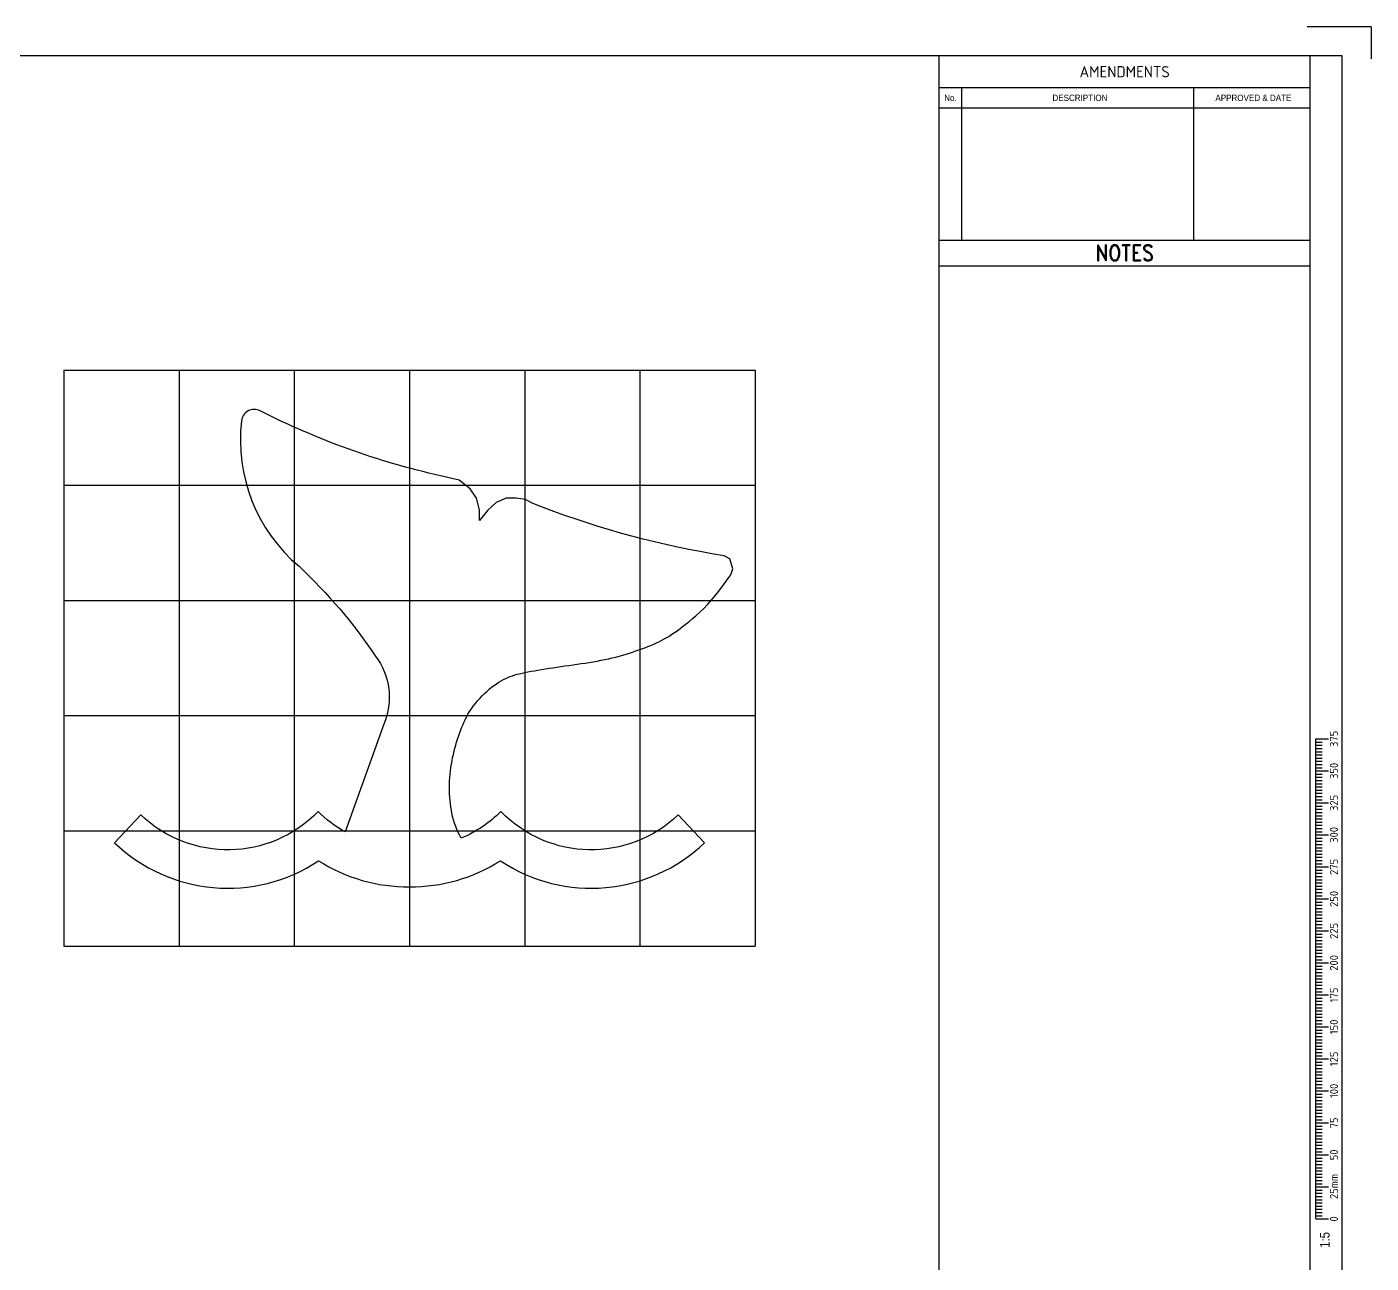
# Model space of a CAD drawing. Header units: millimetres. Extents: x 0 to 420, y 0 to 297.
# Drawn here: x 210 to 420, y 103.8 to 297 of the extents above; entities that cross this region are included whole.
import ezdxf
from ezdxf.enums import TextEntityAlignment as Align

# ---------------------------------------------------------------- set-up
doc = ezdxf.new("R2010")
doc.units = ezdxf.units.MM
for name, color, linetype in [('L18', 4, 'Continuous'), ('L50', 7, 'Continuous'), ('TBLK18', 4, 'Continuous'), ('TBLK25', 1, 'Continuous'), ('TBLK35', 3, 'Continuous'), ('TBLK50', 7, 'Continuous')]:
    doc.layers.add(name, color=color, linetype=linetype)
doc.styles.add('HELV', font='helvs.shx')
doc.styles.add('HELVL', font='helvl', dxfattribs={"width": 0.8})
doc.styles.add('ISO', font='iso3098b')
doc.styles.add('ROMAND', font='romand')

# ---------------------------------------------------------------- blocks, each defined once
blk = doc.blocks.new('A3BBLK')
at = {"layer": 'TBLK25'}
for q in [(410, 297), (420, 292)]:
    blk.add_line((420, 297), q, dxfattribs=at)
at = {"layer": 'TBLK50'}
for p, q in [((415.5, 292.5), (13, 292.5)), ((352.5, 4.5), (352.5, 292.5)), ((415.5, 4.5), (415.5, 292.5))]:
    blk.add_line(p, q, dxfattribs=at)
blk = doc.blocks.new('title block')
at = {"layer": 'TBLK25'}
for p, q in [((410.5, 287.5), (352.5, 287.5)), ((356.07, 263.6), (356.07, 287.5)), ((392.28, 263.6), (392.28, 287.5)), ((410.5, 284.3), (352.5, 284.3)), ((410.5, 263.6), (352.5, 263.6)), ((410.5, 259.6), (352.5, 259.6))]:
    blk.add_line(p, q, dxfattribs=at)
at = {"layer": 'TBLK35'}
blk.add_line((410.5, 57), (410.5, 292.5), dxfattribs=at)
blk.add_blockref('A3BBLK', (0, 0))
at = {"layer": 'TBLK18', "style": 'HELVL', "width": 0.9}
for s, p in [('No.', (354.29, 285.41)), ('DESCRIPTION', (374.51, 285.41)), ('APPROVED & DATE', (401.61, 285.41))]:
    blk.add_text(s, height=1, dxfattribs=at).set_placement(p, align=Align.CENTER)
at = {"layer": 'TBLK18', "style": 'ISO'}
blk.add_attdef('MR_DIRECTORATE', text='', height=1.5, dxfattribs=at).set_placement((381.5, 67.12), align=Align.CENTER)
for tag, p in [('STREET_NAME', (355.51, 61.1)), ('SUBURB_POSTCODE', (388.49, 61.1)), ('TELEPHONE_NO.', (368.31, 58.84)), ('FAX_NO.', (393.56, 58.84))]:
    blk.add_attdef(tag, p, '', height=1.5, dxfattribs=at)
at = {"layer": 'TBLK25', "style": 'ISO'}
blk.add_text('AMENDMENTS', height=1.75, dxfattribs=at).set_placement((381.5, 289.12), align=Align.CENTER)
at = {"layer": 'TBLK25', "style": 'ROMAND', "width": 0.85}
blk.add_text('NOTES', height=2.5, dxfattribs=at).set_placement((381.5, 260.44), align=Align.CENTER)
at = {"layer": 'TBLK25', "style": 'ISO'}
for tag, height, p in [('MR_BRANCH', 2, (381.5, 64.2)), ('ROAD_SECTION', 1.75, (384.5, 29.16)), ('SLK', 1.75, (384.5, 26.11)), ('CHAINAGE', 1.75, (384.5, 19.21))]:
    blk.add_attdef(tag, text='', height=height, dxfattribs=at).set_placement(p, align=Align.CENTER)
for tag, p, height in [('FILE_NUMBER', (371.77, 53.24), 2.5), ('DESIGNED_/_DRAWN', (371.77, 48.49), 2), ('VERIFIED', (371.77, 43.49), 2), ('APPROVED', (371.77, 38.49), 2), ('LOCAL_AUTHORITY', (370.48, 16.73), 1.25)]:
    blk.add_attdef(tag, p, '', height=height, dxfattribs=at)
at = {"layer": 'TBLK35', "style": 'ISO', "width": 0.9}
for tag, p in [('ROAD_PROJECT&NUMBER', (384.5, 32.23)), ('DRAWING_DESCRIPTION', (384.5, 22.29))]:
    blk.add_attdef(tag, text='', height=2.5, dxfattribs=at).set_placement(p, align=Align.CENTER)
at = {"layer": 'TBLK50', "style": 'ISO'}
blk.add_attdef('DRG_NUMBER', (356.8, 6.02), '', height=5, dxfattribs=at)
blk = doc.blocks.new('sca5_3')
at = {"layer": 'L18'}
for p, q in [((-4.15, 89), (-2.15, 89)), ((-4.15, 14), (-4.15, 89)), ((-4.15, 88.5), (-3.15, 88.5)), ((-4.15, 88), (-3.15, 88)), ((-4.15, 87.5), (-3.15, 87.5)), ((-4.15, 87), (-3.15, 87)), ((-4.15, 86.5), (-3.15, 86.5)), ((-4.15, 86), (-3.15, 86)), ((-4.15, 85.5), (-3.15, 85.5)), ((-4.15, 85), (-3.15, 85)), ((-4.15, 84.5), (-3.15, 84.5)), ((-4.15, 84), (-2.15, 84)), ((-4.15, 83.5), (-3.15, 83.5)), ((-4.15, 83), (-3.15, 83)), ((-4.15, 82.5), (-3.15, 82.5)), ((-4.15, 82), (-3.15, 82)), ((-4.15, 81.5), (-3.15, 81.5)), ((-4.15, 81), (-3.15, 81)), ((-4.15, 80.5), (-3.15, 80.5)), ((-4.15, 80), (-3.15, 80)), ((-4.15, 79.5), (-3.15, 79.5)), ((-4.15, 79), (-2.15, 79)), ((-4.15, 78.5), (-3.15, 78.5)), ((-4.15, 78), (-3.15, 78)), ((-4.15, 77.5), (-3.15, 77.5)), ((-4.15, 77), (-3.15, 77)), ((-4.15, 76.5), (-3.15, 76.5)), ((-4.15, 76), (-3.15, 76)), ((-4.15, 75.5), (-3.15, 75.5)), ((-4.15, 75), (-3.15, 75)), ((-4.15, 74.5), (-3.15, 74.5)), ((-4.15, 74), (-2.15, 74)), ((-4.15, 73.5), (-3.15, 73.5)), ((-4.15, 73), (-3.15, 73)), ((-4.15, 72.5), (-3.15, 72.5)), ((-4.15, 72), (-3.15, 72)), ((-4.15, 71.5), (-3.15, 71.5)), ((-4.15, 71), (-3.15, 71)), ((-4.15, 70.5), (-3.15, 70.5)), ((-4.15, 70), (-3.15, 70)), ((-4.15, 69.5), (-3.15, 69.5)), ((-4.15, 69), (-2.15, 69)), ((-4.15, 68.5), (-3.15, 68.5)), ((-4.15, 68), (-3.15, 68)), ((-4.15, 67.5), (-3.15, 67.5)), ((-4.15, 67), (-3.15, 67)), ((-4.15, 66.5), (-3.15, 66.5)), ((-4.15, 66), (-3.15, 66)), ((-4.15, 65.5), (-3.15, 65.5)), ((-4.15, 65), (-3.15, 65)), ((-4.15, 64.5), (-3.15, 64.5)), ((-4.15, 64), (-2.15, 64)), ((-4.15, 63.5), (-3.15, 63.5)), ((-4.15, 63), (-3.15, 63)), ((-4.15, 62.5), (-3.15, 62.5)), ((-4.15, 62), (-3.15, 62)), ((-4.15, 61.5), (-3.15, 61.5)), ((-4.15, 61), (-3.15, 61)), ((-4.15, 60.5), (-3.15, 60.5)), ((-4.15, 60), (-3.15, 60)), ((-4.15, 59.5), (-3.15, 59.5)), ((-4.15, 59), (-2.15, 59)), ((-4.15, 58.5), (-3.15, 58.5)), ((-4.15, 58), (-3.15, 58)), ((-4.15, 57.5), (-3.15, 57.5)), ((-4.15, 57), (-3.15, 57)), ((-4.15, 56.5), (-3.15, 56.5)), ((-4.15, 56), (-3.15, 56)), ((-4.15, 55.5), (-3.15, 55.5)), ((-4.15, 55), (-3.15, 55)), ((-4.15, 54.5), (-3.15, 54.5)), ((-4.15, 54), (-2.15, 54)), ((-4.15, 53.5), (-3.15, 53.5)), ((-4.15, 53), (-3.15, 53)), ((-4.15, 52.5), (-3.15, 52.5)), ((-4.15, 52), (-3.15, 52)), ((-4.15, 51.5), (-3.15, 51.5)), ((-4.15, 51), (-3.15, 51)), ((-4.15, 50.5), (-3.15, 50.5)), ((-4.15, 50), (-3.15, 50)), ((-4.15, 49.5), (-3.15, 49.5)), ((-4.15, 49), (-2.15, 49)), ((-4.15, 48.5), (-3.15, 48.5)), ((-4.15, 48), (-3.15, 48)), ((-4.15, 47.5), (-3.15, 47.5)), ((-4.15, 47), (-3.15, 47)), ((-4.15, 46.5), (-3.15, 46.5)), ((-4.15, 46), (-3.15, 46)), ((-4.15, 45.5), (-3.15, 45.5)), ((-4.15, 45), (-3.15, 45)), ((-4.15, 44.5), (-3.15, 44.5)), ((-4.15, 44), (-2.15, 44)), ((-4.15, 43.5), (-3.15, 43.5)), ((-4.15, 43), (-3.15, 43)), ((-4.15, 42.5), (-3.15, 42.5)), ((-4.15, 42), (-3.15, 42)), ((-4.15, 41.5), (-3.15, 41.5)), ((-4.15, 41), (-3.15, 41)), ((-4.15, 40.5), (-3.15, 40.5)), ((-4.15, 40), (-3.15, 40)), ((-4.15, 39.5), (-3.15, 39.5)), ((-4.15, 39), (-2.15, 39)), ((-4.15, 38.5), (-3.15, 38.5)), ((-4.15, 38), (-3.15, 38)), ((-4.15, 37.5), (-3.15, 37.5)), ((-4.15, 37), (-3.15, 37)), ((-4.15, 36.5), (-3.15, 36.5)), ((-4.15, 36), (-3.15, 36)), ((-4.15, 35.5), (-3.15, 35.5)), ((-4.15, 35), (-3.15, 35)), ((-4.15, 34.5), (-3.15, 34.5)), ((-4.15, 34), (-2.15, 34)), ((-4.15, 33.5), (-3.15, 33.5)), ((-4.15, 33), (-3.15, 33)), ((-4.15, 32.5), (-3.15, 32.5)), ((-4.15, 32), (-3.15, 32)), ((-4.15, 31.5), (-3.15, 31.5)), ((-4.15, 31), (-3.15, 31)), ((-4.15, 30.5), (-3.15, 30.5)), ((-4.15, 30), (-3.15, 30)), ((-4.15, 29.5), (-3.15, 29.5)), ((-4.15, 29), (-2.15, 29)), ((-4.15, 28.5), (-3.15, 28.5)), ((-4.15, 28), (-3.15, 28)), ((-4.15, 27.5), (-3.15, 27.5)), ((-4.15, 27), (-3.15, 27)), ((-4.15, 26.5), (-3.15, 26.5)), ((-4.15, 26), (-3.15, 26)), ((-4.15, 25.5), (-3.15, 25.5)), ((-4.15, 25), (-3.15, 25)), ((-4.15, 24.5), (-3.15, 24.5)), ((-4.15, 24), (-2.15, 24)), ((-4.15, 23.5), (-3.15, 23.5)), ((-4.15, 23), (-3.15, 23)), ((-4.15, 22.5), (-3.15, 22.5)), ((-4.15, 22), (-3.15, 22)), ((-4.15, 21.5), (-3.15, 21.5)), ((-4.15, 21), (-3.15, 21)), ((-4.15, 20.5), (-3.15, 20.5)), ((-4.15, 20), (-3.15, 20)), ((-4.15, 19.5), (-3.15, 19.5)), ((-4.15, 19), (-2.15, 19)), ((-4.15, 18.5), (-3.15, 18.5)), ((-4.15, 18), (-3.15, 18)), ((-4.15, 17.5), (-3.15, 17.5)), ((-4.15, 17), (-3.15, 17)), ((-4.15, 16.5), (-3.15, 16.5)), ((-4.15, 16), (-3.15, 16)), ((-4.15, 15.5), (-3.15, 15.5)), ((-4.15, 15), (-3.15, 15)), ((-4.15, 14.5), (-3.15, 14.5)), ((-4.15, 14), (-2.15, 14))]:
    blk.add_line(p, q, dxfattribs=at)
at = {"layer": 'L18', "style": 'ISO'}
for s, p in [('375', (-0.68, 89)), ('350', (-0.68, 84)), ('325', (-0.68, 79)), ('300', (-0.68, 74)), ('275', (-0.68, 69)), ('250', (-0.68, 64)), ('225', (-0.68, 59)), ('200', (-0.68, 54)), ('175', (-0.68, 49)), ('150', (-0.68, 44)), ('125', (-0.68, 39)), ('100', (-0.68, 34)), ('75', (-0.68, 29)), ('50', (-0.68, 24)), ('0', (-0.68, 14))]:
    blk.add_text(s, height=1.25, rotation=90, dxfattribs=at).set_placement(p, align=Align.CENTER)
blk.add_text('25mm', height=1.25, rotation=90, dxfattribs=at).set_placement((-0.68, 17.11))
at = {"layer": 'L18', "style": 'HELV', "width": 0.85}
blk.add_text('1:5', height=1.5, rotation=90, dxfattribs=at).set_placement((-1.99, 11.95), align=Align.RIGHT)

msp = doc.modelspace()

# ---------------------------------------------------------------- linework, layer by layer
at = {"layer": 'L18', "linetype": 'Continuous'}
for p, q in [((215.775933, 243.384105), (323.775933, 243.384105)), ((215.775933, 243.384105), (215.775933, 153.384105)), ((233.775933, 243.384105), (233.775933, 153.384105)), ((251.775933, 243.384105), (251.775933, 153.384105)), ((269.775933, 243.384105), (269.775933, 153.384105)), ((287.775933, 243.384105), (287.775933, 153.384105)), ((305.775933, 243.384105), (305.775933, 153.384105)), ((323.775933, 243.384105), (323.775933, 153.384105)), ((215.775933, 225.384105), (323.775933, 225.384105)), ((215.775933, 207.384105), (323.775933, 207.384105)), ((215.775933, 189.384105), (323.775933, 189.384105)), ((215.775933, 171.384105), (323.775933, 171.384105)), ((215.775933, 153.384105), (323.775933, 153.384105))]:
    msp.add_line(p, q, dxfattribs=at)
at = {"layer": 'L50'}
msp.add_lwpolyline([(277.864194, 170.235775), (277.537435, 170.845906), (277.244414, 171.457844), (277.001587, 172.034799), (276.80235, 172.583041), (276.640098, 173.108841), (276.508227, 173.618469), (276.400133, 174.118196), (276.30921, 174.614293), (276.230029, 175.112003), (276.161855, 175.612463), (276.10513, 176.115784), (276.060292, 176.622075), (276.027783, 177.131446), (276.008043, 177.644007), (276.001511, 178.159869), (276.00863, 178.679142), (276.029654, 179.201659), (276.064108, 179.726157), (276.11133, 180.251095), (276.170661, 180.774933), (276.24144, 181.29613), (276.323006, 181.813148), (276.414699, 182.324444), (276.515859, 182.82848), (276.625825, 183.324045), (276.743936, 183.811249), (276.869533, 184.290532), (277.001954, 184.762335), (277.140539, 185.227096), (277.284628, 185.685257), (277.433561, 186.137258), (277.586676, 186.583537), (277.743865, 187.024573), (277.907217, 187.460989), (278.079375, 187.893444), (278.262982, 188.322598), (278.460678, 188.749113), (278.675106, 189.173647), (278.908906, 189.596861), (279.164722, 190.019415), (279.444278, 190.441419), (279.745629, 190.860782), (280.065912, 191.274865), (280.402267, 191.681027), (280.751831, 192.076629), (281.111742, 192.459028), (281.479138, 192.825587), (281.851158, 193.173663), (282.225232, 193.501057), (282.599966, 193.807329), (282.974261, 194.092478), (283.347014, 194.356506), (283.717125, 194.599411), (284.083494, 194.821194), (284.44502, 195.021855), (284.800601, 195.201394), (285.150129, 195.360287), (285.497454, 195.500918), (285.847422, 195.626148), (286.204875, 195.738836), (286.574656, 195.841844), (286.961609, 195.93803), (287.370577, 196.030257), (287.806403, 196.121383), (288.272648, 196.213719), (288.767732, 196.307375), (289.288794, 196.401912), (289.832971, 196.496889), (290.397403, 196.591865), (290.979227, 196.686402), (291.575581, 196.780058), (292.183603, 196.872394), (292.800614, 196.963154), (293.42467, 197.052813), (294.05401, 197.142032), (294.686872, 197.231472), (295.321496, 197.321791), (295.956119, 197.41365), (296.588982, 197.50771), (297.218322, 197.60463), (297.842525, 197.705034), (298.460563, 197.809398), (299.071557, 197.918163), (299.674626, 198.031768), (300.268888, 198.150654), (300.853464, 198.27526), (301.427472, 198.406027), (301.990033, 198.543395), (302.540485, 198.687583), (303.079049, 198.837932), (303.606165, 198.993562), (304.122274, 199.153591), (304.627815, 199.317142), (305.123229, 199.483332), (305.608957, 199.651283), (306.085438, 199.820114), (306.553444, 199.989678), (307.015065, 200.162763), (307.472723, 200.342889), (307.92884, 200.533575), (308.385838, 200.738343), (308.846138, 200.960713), (309.312162, 201.204205), (309.786332, 201.472339), (310.270629, 201.767812), (310.765272, 202.090017), (311.270043, 202.437525), (311.784721, 202.808905), (312.309085, 203.202728), (312.842916, 203.617563), (313.385993, 204.051979), (313.938096, 204.504548), (314.50128, 204.978899), (315.0867, 205.498905), (315.707784, 206.093498), (316.377962, 206.791613), (317.110663, 207.622181), (317.919316, 208.614136), (318.817351, 209.79641), (319.818196, 211.197937), (320.043632, 211.535893), (320.269067, 212.324455), (320.043632, 213.225668), (319.818196, 213.901579), (318.916456, 214.352185), (317.000257, 214.690141, -0.0519707796), (288.933579, 222.575761), (287.919121, 223.139019), (286.453793, 223.364323), (284.875747, 223.364323), (283.2977, 222.688413), (281.945089, 221.449244), (280.705195, 219.87212), (280.705195, 221.561896), (280.254325, 223.364323), (279.239867, 224.828795), (277.549104, 226.180616), (274.618446, 226.856526, -0.0627075004), (246.419591, 237.008485, 0.5220998354), (243.526017, 235.459421, 0.2518358857), (252.516499, 212.718109, -0.0563152206), (264.434373, 198.717416, -0.2706919767), (265.749273, 188.051047), (259.697816, 171.217669, -0.0665039936), (255.490135, 174.396206, -0.4128171303), (227.793745, 173.87519), (223.6701, 169.516802, 0.3507235049), (255.569175, 166.700509, 0.1455692933), (269.775933, 162.645048, 0.1455692933), (283.98269, 166.700509, 0.3507235049), (315.881766, 169.516802), (311.75812, 173.87519, -0.4128171303), (284.06173, 174.396206, -0.0945747549), (277.863246, 170.235372)], format="xyb", dxfattribs=at)

# ---------------------------------------------------------------- block references
at = {"color": 1}
msp.add_blockref('title block', (0, 0), dxfattribs=at)
msp.add_blockref('sca5_3', (415.5, 96.750003))

doc.saveas('drawing.dxf')
